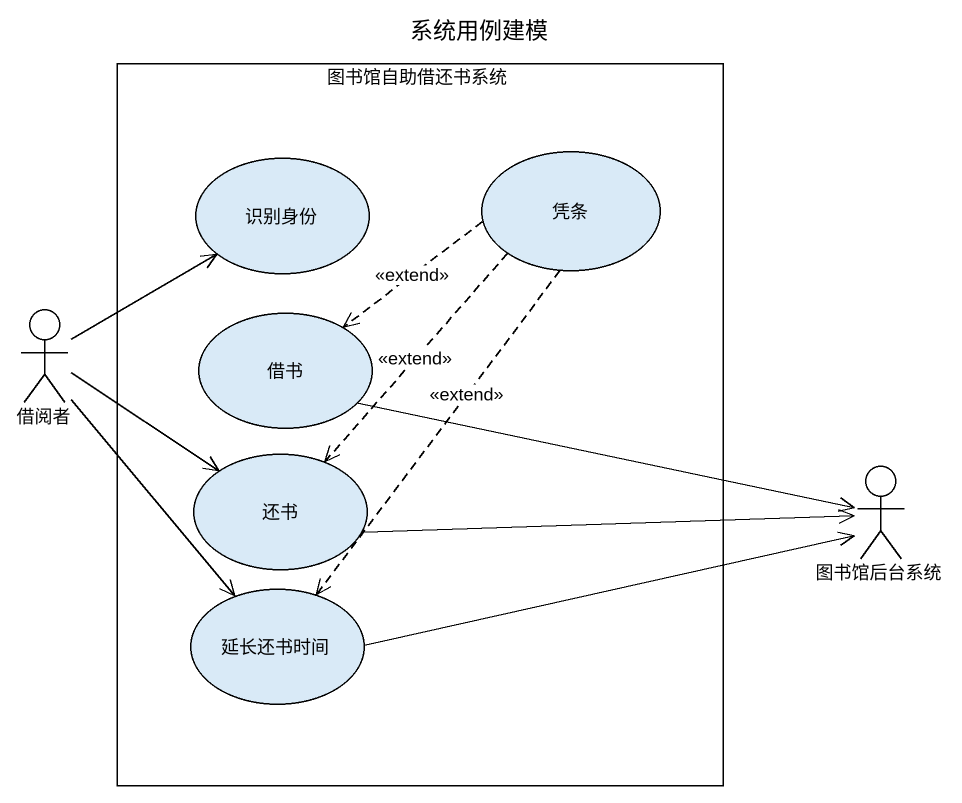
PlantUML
@startuml
title 系统用例建模
rectangle 图书馆自助借还书系统 {
  usecase 识别身份
  usecase 凭条
  usecase 借书
  usecase 还书
  usecase 延长还书时间
}
actor 借阅者
actor 图书馆后台系统
凭条 .left.> 借书 : <<extend>>
凭条 ..> 还书 : <<extend>>
凭条 ..> 延长还书时间 : <<extend>>
借阅者 -up-> 识别身份
借阅者 -right-> 还书
借阅者 --> 延长还书时间
借书 -right-> 图书馆后台系统
还书 -right-> 图书馆后台系统
延长还书时间 -right-> 图书馆后台系统
@enduml
